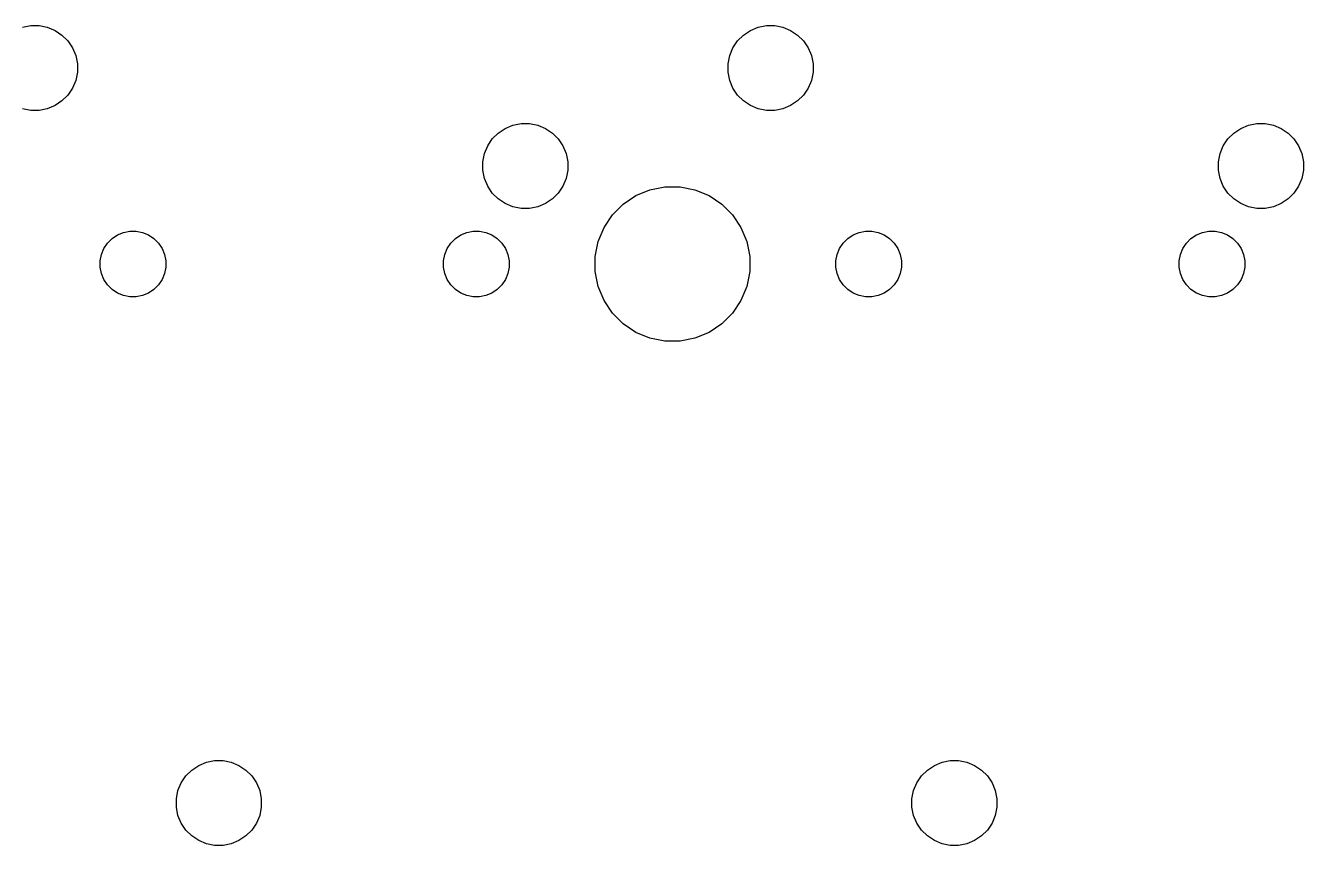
# Model space of a CAD drawing. Extents: x -0.4 to 11, y -4.1 to 0.4.
# Drawn here: x 4.965 to 6.268, y -1.718 to -0.881 of the extents above; entities that cross this region are included whole.
import ezdxf

# ---------------------------------------------------------------- set-up
doc = ezdxf.new("R2010")
doc.units = 0
doc.header["$MEASUREMENT"] = 0
doc.layers.add('BLACK', color=7, linetype='CONTINUOUS')

msp = doc.modelspace()

# ---------------------------------------------------------------- linework, layer by layer
at = {"layer": 'BLACK', "linetype": 'CONTINUOUS'}
for p, q in [((4.96229, -0.883042), (4.97066, -0.881378)), ((4.97066, -0.881378), (4.97919, -0.881378)), ((4.97919, -0.881378), (4.98755, -0.883042)), ((4.98755, -0.883042), (4.99543, -0.886307)), ((5.70441, -0.886307), (5.71229, -0.883042)), ((5.71229, -0.883042), (5.72066, -0.881378)), ((5.72066, -0.881378), (5.72919, -0.881378)), ((5.72919, -0.881378), (5.73755, -0.883042)), ((5.73755, -0.883042), (5.74543, -0.886307)), ((4.99543, -0.886307), (5.00253, -0.891046)), ((5.00253, -0.891046), (5.00856, -0.897078)), ((5.00856, -0.897078), (5.0133, -0.904171)), ((5.68654, -0.904171), (5.69128, -0.897078)), ((5.69128, -0.897078), (5.69731, -0.891046)), ((5.69731, -0.891046), (5.70441, -0.886307)), ((5.74543, -0.886307), (5.75253, -0.891046)), ((5.75253, -0.891046), (5.75856, -0.897078)), ((5.75856, -0.897078), (5.7633, -0.904171)), ((5.0133, -0.904171), (5.01656, -0.912053)), ((5.68328, -0.912053), (5.68654, -0.904171)), ((5.7633, -0.904171), (5.76656, -0.912053)), ((5.01656, -0.912053), (5.01823, -0.92042)), ((5.01823, -0.92042), (5.01823, -0.92895)), ((5.68161, -0.92042), (5.68328, -0.912053)), ((5.68161, -0.92895), (5.68161, -0.92042)), ((5.76656, -0.912053), (5.76823, -0.92042)), ((5.76823, -0.92042), (5.76823, -0.92895)), ((5.01656, -0.937317), (5.0133, -0.945199)), ((5.01823, -0.92895), (5.01656, -0.937317)), ((5.68328, -0.937317), (5.68161, -0.92895)), ((5.68654, -0.945199), (5.68328, -0.937317)), ((5.76656, -0.937317), (5.7633, -0.945199)), ((5.76823, -0.92895), (5.76656, -0.937317)), ((5.0133, -0.945199), (5.00856, -0.952292)), ((5.69128, -0.952292), (5.68654, -0.945199)), ((5.7633, -0.945199), (5.75856, -0.952292)), ((4.99543, -0.963063), (4.98755, -0.966328)), ((5.00253, -0.958324), (4.99543, -0.963063)), ((5.00856, -0.952292), (5.00253, -0.958324)), ((5.69731, -0.958324), (5.69128, -0.952292)), ((5.70441, -0.963063), (5.69731, -0.958324)), ((5.71229, -0.966328), (5.70441, -0.963063)), ((5.74543, -0.963063), (5.73755, -0.966328)), ((5.75253, -0.958324), (5.74543, -0.963063)), ((5.75856, -0.952292), (5.75253, -0.958324)), ((4.97066, -0.967992), (4.96229, -0.966328)), ((4.97919, -0.967992), (4.97066, -0.967992)), ((4.98755, -0.966328), (4.97919, -0.967992)), ((5.72066, -0.967992), (5.71229, -0.966328)), ((5.72919, -0.967992), (5.72066, -0.967992)), ((5.73755, -0.966328), (5.72919, -0.967992)), ((5.44731, -0.991046), (5.45441, -0.986307)), ((5.45441, -0.986307), (5.46229, -0.983042)), ((5.46229, -0.983042), (5.47066, -0.981378)), ((5.47066, -0.981378), (5.47919, -0.981378)), ((5.47919, -0.981378), (5.48755, -0.983042)), ((5.48755, -0.983042), (5.49543, -0.986307)), ((5.49543, -0.986307), (5.50253, -0.991046)), ((6.19731, -0.991046), (6.20441, -0.986307)), ((6.20441, -0.986307), (6.21229, -0.983042)), ((6.21229, -0.983042), (6.22066, -0.981378)), ((6.22066, -0.981378), (6.22919, -0.981378)), ((6.22919, -0.981378), (6.23755, -0.983042)), ((6.23755, -0.983042), (6.24543, -0.986307)), ((6.24543, -0.986307), (6.25253, -0.991046)), ((5.43654, -1.00417), (5.44128, -0.997078)), ((5.44128, -0.997078), (5.44731, -0.991046)), ((5.50253, -0.991046), (5.50856, -0.997078)), ((5.50856, -0.997078), (5.5133, -1.00417)), ((6.18654, -1.00417), (6.19128, -0.997078)), ((6.19128, -0.997078), (6.19731, -0.991046)), ((6.25253, -0.991046), (6.25856, -0.997078)), ((6.25856, -0.997078), (6.2633, -1.00417)), ((5.43161, -1.02042), (5.43328, -1.01205)), ((5.43328, -1.01205), (5.43654, -1.00417)), ((5.5133, -1.00417), (5.51656, -1.01205)), ((5.51656, -1.01205), (5.51823, -1.02042)), ((6.18161, -1.02042), (6.18328, -1.01205)), ((6.18328, -1.01205), (6.18654, -1.00417)), ((6.2633, -1.00417), (6.26656, -1.01205)), ((6.26656, -1.01205), (6.26823, -1.02042)), ((5.43161, -1.02895), (5.43161, -1.02042)), ((5.43328, -1.03732), (5.43161, -1.02895)), ((5.51823, -1.02895), (5.51656, -1.03732)), ((5.51823, -1.02042), (5.51823, -1.02895)), ((6.18161, -1.02895), (6.18161, -1.02042)), ((6.18328, -1.03732), (6.18161, -1.02895)), ((6.26823, -1.02895), (6.26656, -1.03732)), ((6.26823, -1.02042), (6.26823, -1.02895)), ((5.43654, -1.0452), (5.43328, -1.03732)), ((5.51656, -1.03732), (5.5133, -1.0452)), ((6.18654, -1.0452), (6.18328, -1.03732)), ((6.26656, -1.03732), (6.2633, -1.0452)), ((5.44128, -1.05229), (5.43654, -1.0452)), ((5.44731, -1.05832), (5.44128, -1.05229)), ((5.50856, -1.05229), (5.50253, -1.05832)), ((5.5133, -1.0452), (5.50856, -1.05229)), ((5.57473, -1.06352), (5.58762, -1.05491)), ((5.58762, -1.05491), (5.60195, -1.04897)), ((5.60195, -1.04897), (5.61717, -1.04594)), ((5.61717, -1.04594), (5.63268, -1.04594)), ((5.63268, -1.04594), (5.64789, -1.04897)), ((5.64789, -1.04897), (5.66222, -1.05491)), ((5.66222, -1.05491), (5.67512, -1.06352)), ((6.19128, -1.05229), (6.18654, -1.0452)), ((6.19731, -1.05832), (6.19128, -1.05229)), ((6.25856, -1.05229), (6.25253, -1.05832)), ((6.2633, -1.0452), (6.25856, -1.05229)), ((5.45441, -1.06306), (5.44731, -1.05832)), ((5.46229, -1.06633), (5.45441, -1.06306)), ((5.47066, -1.06799), (5.46229, -1.06633)), ((5.47919, -1.06799), (5.47066, -1.06799)), ((5.48755, -1.06633), (5.47919, -1.06799)), ((5.49543, -1.06306), (5.48755, -1.06633)), ((5.50253, -1.05832), (5.49543, -1.06306)), ((5.56376, -1.07449), (5.57473, -1.06352)), ((5.67512, -1.06352), (5.68608, -1.07449)), ((6.20441, -1.06306), (6.19731, -1.05832)), ((6.21229, -1.06633), (6.20441, -1.06306)), ((6.22066, -1.06799), (6.21229, -1.06633)), ((6.22919, -1.06799), (6.22066, -1.06799)), ((6.23755, -1.06633), (6.22919, -1.06799)), ((6.24543, -1.06306), (6.23755, -1.06633)), ((6.25253, -1.05832), (6.24543, -1.06306)), ((5.55514, -1.08739), (5.56376, -1.07449)), ((5.68608, -1.07449), (5.6947, -1.08739)), ((5.05907, -1.09503), (5.06516, -1.09251)), ((5.06516, -1.09251), (5.07163, -1.09122)), ((5.07163, -1.09122), (5.07822, -1.09122)), ((5.07822, -1.09122), (5.08468, -1.09251)), ((5.08468, -1.09251), (5.09077, -1.09503)), ((5.40907, -1.09503), (5.41516, -1.09251)), ((5.41516, -1.09251), (5.42163, -1.09122)), ((5.42163, -1.09122), (5.42822, -1.09122)), ((5.42822, -1.09122), (5.43468, -1.09251)), ((5.43468, -1.09251), (5.44077, -1.09503)), ((5.54921, -1.10172), (5.55514, -1.08739)), ((5.6947, -1.08739), (5.70064, -1.10172)), ((5.80907, -1.09503), (5.81516, -1.09251)), ((5.81516, -1.09251), (5.82163, -1.09122)), ((5.82163, -1.09122), (5.82822, -1.09122)), ((5.82822, -1.09122), (5.83468, -1.09251)), ((5.83468, -1.09251), (5.84077, -1.09503)), ((6.15907, -1.09503), (6.16516, -1.09251)), ((6.16516, -1.09251), (6.17163, -1.09122)), ((6.17163, -1.09122), (6.17822, -1.09122)), ((6.17822, -1.09122), (6.18468, -1.09251)), ((6.18468, -1.09251), (6.19077, -1.09503)), ((5.04527, -1.10883), (5.04893, -1.10335)), ((5.04893, -1.10335), (5.05359, -1.09869)), ((5.05359, -1.09869), (5.05907, -1.09503)), ((5.09077, -1.09503), (5.09625, -1.09869)), ((5.09625, -1.09869), (5.10091, -1.10335)), ((5.10091, -1.10335), (5.10458, -1.10883)), ((5.39527, -1.10883), (5.39893, -1.10335)), ((5.39893, -1.10335), (5.40359, -1.09869)), ((5.40359, -1.09869), (5.40907, -1.09503)), ((5.44077, -1.09503), (5.44625, -1.09869)), ((5.44625, -1.09869), (5.45091, -1.10335)), ((5.45091, -1.10335), (5.45458, -1.10883)), ((5.54618, -1.11693), (5.54921, -1.10172)), ((5.70064, -1.10172), (5.70366, -1.11693)), ((5.79527, -1.10883), (5.79893, -1.10335)), ((5.79893, -1.10335), (5.80359, -1.09869)), ((5.80359, -1.09869), (5.80907, -1.09503)), ((5.84077, -1.09503), (5.84625, -1.09869)), ((5.84625, -1.09869), (5.85091, -1.10335)), ((5.85091, -1.10335), (5.85458, -1.10883)), ((6.14527, -1.10883), (6.14893, -1.10335)), ((6.14893, -1.10335), (6.15359, -1.09869)), ((6.15359, -1.09869), (6.15907, -1.09503)), ((6.19077, -1.09503), (6.19625, -1.09869)), ((6.19625, -1.09869), (6.20091, -1.10335)), ((6.20091, -1.10335), (6.20458, -1.10883)), ((5.04146, -1.12139), (5.04274, -1.11492)), ((5.04274, -1.11492), (5.04527, -1.10883)), ((5.10458, -1.10883), (5.1071, -1.11492)), ((5.1071, -1.11492), (5.10839, -1.12139)), ((5.39146, -1.12139), (5.39274, -1.11492)), ((5.39274, -1.11492), (5.39527, -1.10883)), ((5.45458, -1.10883), (5.4571, -1.11492)), ((5.4571, -1.11492), (5.45839, -1.12139)), ((5.54618, -1.13244), (5.54618, -1.11693)), ((5.70366, -1.11693), (5.70366, -1.13244)), ((5.79146, -1.12139), (5.79274, -1.11492)), ((5.79274, -1.11492), (5.79527, -1.10883)), ((5.85458, -1.10883), (5.8571, -1.11492)), ((5.8571, -1.11492), (5.85839, -1.12139)), ((6.14146, -1.12139), (6.14274, -1.11492)), ((6.14274, -1.11492), (6.14527, -1.10883)), ((6.20458, -1.10883), (6.2071, -1.11492)), ((6.2071, -1.11492), (6.20839, -1.12139)), ((5.04146, -1.12798), (5.04146, -1.12139)), ((5.04274, -1.13445), (5.04146, -1.12798)), ((5.10839, -1.12798), (5.1071, -1.13445)), ((5.10839, -1.12139), (5.10839, -1.12798)), ((5.39146, -1.12798), (5.39146, -1.12139)), ((5.39274, -1.13445), (5.39146, -1.12798)), ((5.45839, -1.12798), (5.4571, -1.13445)), ((5.45839, -1.12139), (5.45839, -1.12798)), ((5.54921, -1.14765), (5.54618, -1.13244)), ((5.70366, -1.13244), (5.70064, -1.14765)), ((5.79146, -1.12798), (5.79146, -1.12139)), ((5.79274, -1.13445), (5.79146, -1.12798)), ((5.85839, -1.12798), (5.8571, -1.13445)), ((5.85839, -1.12139), (5.85839, -1.12798)), ((6.14146, -1.12798), (6.14146, -1.12139)), ((6.14274, -1.13445), (6.14146, -1.12798)), ((6.20839, -1.12798), (6.2071, -1.13445)), ((6.20839, -1.12139), (6.20839, -1.12798)), ((5.04527, -1.14054), (5.04274, -1.13445)), ((5.04893, -1.14602), (5.04527, -1.14054)), ((5.05359, -1.15068), (5.04893, -1.14602)), ((5.10091, -1.14602), (5.09625, -1.15068)), ((5.10458, -1.14054), (5.10091, -1.14602)), ((5.1071, -1.13445), (5.10458, -1.14054)), ((5.39527, -1.14054), (5.39274, -1.13445)), ((5.39893, -1.14602), (5.39527, -1.14054)), ((5.40359, -1.15068), (5.39893, -1.14602)), ((5.45091, -1.14602), (5.44625, -1.15068)), ((5.45458, -1.14054), (5.45091, -1.14602)), ((5.4571, -1.13445), (5.45458, -1.14054)), ((5.79527, -1.14054), (5.79274, -1.13445)), ((5.79893, -1.14602), (5.79527, -1.14054)), ((5.80359, -1.15068), (5.79893, -1.14602)), ((5.85091, -1.14602), (5.84625, -1.15068)), ((5.85458, -1.14054), (5.85091, -1.14602)), ((5.8571, -1.13445), (5.85458, -1.14054)), ((6.14527, -1.14054), (6.14274, -1.13445)), ((6.14893, -1.14602), (6.14527, -1.14054)), ((6.15359, -1.15068), (6.14893, -1.14602)), ((6.20091, -1.14602), (6.19625, -1.15068)), ((6.20458, -1.14054), (6.20091, -1.14602)), ((6.2071, -1.13445), (6.20458, -1.14054)), ((5.05907, -1.15434), (5.05359, -1.15068)), ((5.06516, -1.15686), (5.05907, -1.15434)), ((5.07163, -1.15815), (5.06516, -1.15686)), ((5.07822, -1.15815), (5.07163, -1.15815)), ((5.08468, -1.15686), (5.07822, -1.15815)), ((5.09077, -1.15434), (5.08468, -1.15686)), ((5.09625, -1.15068), (5.09077, -1.15434)), ((5.40907, -1.15434), (5.40359, -1.15068)), ((5.41516, -1.15686), (5.40907, -1.15434)), ((5.42163, -1.15815), (5.41516, -1.15686)), ((5.42822, -1.15815), (5.42163, -1.15815)), ((5.43468, -1.15686), (5.42822, -1.15815)), ((5.44077, -1.15434), (5.43468, -1.15686)), ((5.44625, -1.15068), (5.44077, -1.15434)), ((5.55514, -1.16198), (5.54921, -1.14765)), ((5.70064, -1.14765), (5.6947, -1.16198)), ((5.80907, -1.15434), (5.80359, -1.15068)), ((5.81516, -1.15686), (5.80907, -1.15434)), ((5.82163, -1.15815), (5.81516, -1.15686)), ((5.82822, -1.15815), (5.82163, -1.15815)), ((5.83468, -1.15686), (5.82822, -1.15815)), ((5.84077, -1.15434), (5.83468, -1.15686)), ((5.84625, -1.15068), (5.84077, -1.15434)), ((6.15907, -1.15434), (6.15359, -1.15068)), ((6.16516, -1.15686), (6.15907, -1.15434)), ((6.17163, -1.15815), (6.16516, -1.15686)), ((6.17822, -1.15815), (6.17163, -1.15815)), ((6.18468, -1.15686), (6.17822, -1.15815)), ((6.19077, -1.15434), (6.18468, -1.15686)), ((6.19625, -1.15068), (6.19077, -1.15434)), ((5.56376, -1.17488), (5.55514, -1.16198)), ((5.6947, -1.16198), (5.68608, -1.17488)), ((5.57473, -1.18585), (5.56376, -1.17488)), ((5.68608, -1.17488), (5.67512, -1.18585)), ((5.58762, -1.19446), (5.57473, -1.18585)), ((5.60195, -1.2004), (5.58762, -1.19446)), ((5.66222, -1.19446), (5.64789, -1.2004)), ((5.67512, -1.18585), (5.66222, -1.19446)), ((5.61717, -1.20343), (5.60195, -1.2004)), ((5.63268, -1.20343), (5.61717, -1.20343)), ((5.64789, -1.2004), (5.63268, -1.20343)), ((5.1288, -1.64708), (5.13483, -1.64105)), ((5.13483, -1.64105), (5.14193, -1.63631)), ((5.14193, -1.63631), (5.14981, -1.63304)), ((5.14981, -1.63304), (5.15818, -1.63138)), ((5.15818, -1.63138), (5.16671, -1.63138)), ((5.16671, -1.63138), (5.17507, -1.63304)), ((5.17507, -1.63304), (5.18295, -1.63631)), ((5.18295, -1.63631), (5.19005, -1.64105)), ((5.19005, -1.64105), (5.19608, -1.64708)), ((5.8788, -1.64708), (5.88483, -1.64105)), ((5.88483, -1.64105), (5.89193, -1.63631)), ((5.89193, -1.63631), (5.89981, -1.63304)), ((5.89981, -1.63304), (5.90818, -1.63138)), ((5.90818, -1.63138), (5.91671, -1.63138)), ((5.91671, -1.63138), (5.92507, -1.63304)), ((5.92507, -1.63304), (5.93295, -1.63631)), ((5.93295, -1.63631), (5.94005, -1.64105)), ((5.94005, -1.64105), (5.94608, -1.64708)), ((5.1208, -1.66205), (5.12406, -1.65417)), ((5.12406, -1.65417), (5.1288, -1.64708)), ((5.19608, -1.64708), (5.20082, -1.65417)), ((5.20082, -1.65417), (5.20408, -1.66205)), ((5.8708, -1.66205), (5.87406, -1.65417)), ((5.87406, -1.65417), (5.8788, -1.64708)), ((5.94608, -1.64708), (5.95082, -1.65417)), ((5.95082, -1.65417), (5.95408, -1.66205)), ((5.11913, -1.67042), (5.1208, -1.66205)), ((5.20408, -1.66205), (5.20575, -1.67042)), ((5.86913, -1.67042), (5.8708, -1.66205)), ((5.95408, -1.66205), (5.95575, -1.67042)), ((5.11913, -1.67895), (5.11913, -1.67042)), ((5.1208, -1.68732), (5.11913, -1.67895)), ((5.20575, -1.67895), (5.20408, -1.68732)), ((5.20575, -1.67042), (5.20575, -1.67895)), ((5.86913, -1.67895), (5.86913, -1.67042)), ((5.8708, -1.68732), (5.86913, -1.67895)), ((5.95575, -1.67895), (5.95408, -1.68732)), ((5.95575, -1.67042), (5.95575, -1.67895)), ((5.12406, -1.6952), (5.1208, -1.68732)), ((5.20408, -1.68732), (5.20082, -1.6952)), ((5.87406, -1.6952), (5.8708, -1.68732)), ((5.95408, -1.68732), (5.95082, -1.6952)), ((5.1288, -1.70229), (5.12406, -1.6952)), ((5.13483, -1.70832), (5.1288, -1.70229)), ((5.19608, -1.70229), (5.19005, -1.70832)), ((5.20082, -1.6952), (5.19608, -1.70229)), ((5.8788, -1.70229), (5.87406, -1.6952)), ((5.88483, -1.70832), (5.8788, -1.70229)), ((5.94608, -1.70229), (5.94005, -1.70832)), ((5.95082, -1.6952), (5.94608, -1.70229)), ((5.14193, -1.71306), (5.13483, -1.70832)), ((5.14981, -1.71633), (5.14193, -1.71306)), ((5.15818, -1.71799), (5.14981, -1.71633)), ((5.16671, -1.71799), (5.15818, -1.71799)), ((5.17507, -1.71633), (5.16671, -1.71799)), ((5.18295, -1.71306), (5.17507, -1.71633)), ((5.19005, -1.70832), (5.18295, -1.71306)), ((5.89193, -1.71306), (5.88483, -1.70832)), ((5.89981, -1.71633), (5.89193, -1.71306)), ((5.90818, -1.71799), (5.89981, -1.71633)), ((5.91671, -1.71799), (5.90818, -1.71799)), ((5.92507, -1.71633), (5.91671, -1.71799)), ((5.93295, -1.71306), (5.92507, -1.71633)), ((5.94005, -1.70832), (5.93295, -1.71306))]:
    msp.add_line(p, q, dxfattribs=at)

doc.saveas('drawing.dxf')
